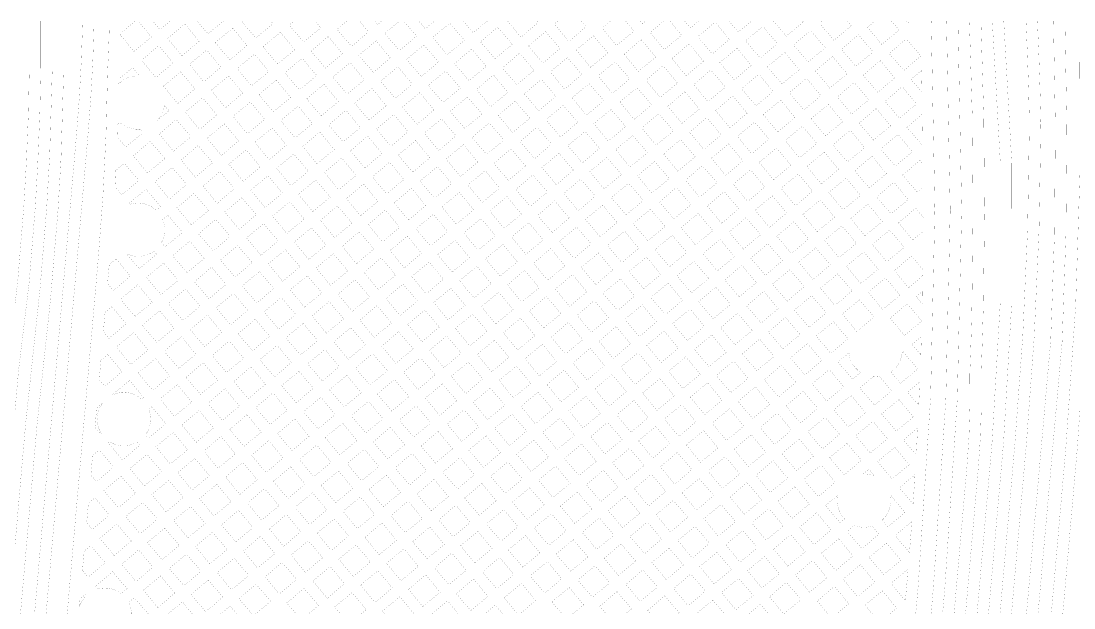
# Model space of a CAD drawing. Extents: x 592 to 965, y 89 to 353.
# Drawn here: x 727.79 to 748.82, y 279.32 to 291.05 of the extents above; entities that cross this region are included whole.
import ezdxf

# ---------------------------------------------------------------- set-up
doc = ezdxf.new("R2010")
doc.units = 0
doc.layers.add('b_area', color=2, linetype='Continuous')

# ---------------------------------------------------------------- blocks, each defined once
blk = doc.blocks.new('PAD_R2')
at = {"layer": 'b_area', "const_width": 0.5}
blk.add_lwpolyline([(0.25, 0, 1), (-0.25, 0, 1)], format="xyb", close=True, dxfattribs=at)

msp = doc.modelspace()

# ---------------------------------------------------------------- linework, layer by layer
at = {"layer": 'b_area', "const_width": 0.0015}
for points in [[(745.277, 266.116), (746.678, 282.123, 0.027772), (746.737, 283.99, -0.024759), (746.738, 284.002, 0.00304), (746.773, 285.078, -0.014903), (746.773, 285.085), (746.78, 285.419, 0.015869), (746.729, 291.046), (746.958, 291.046), (746.962, 290.952, -0.0156), (747.009, 285.405), (746.966, 283.991, -0.027763), (746.905, 282.099), (745.502, 266.07, -0.007112)], [(725.253, 254.565, 0.039004), (727.137, 263.294, -0.022857), (727.138, 263.304, 0.019097), (727.697, 267.645), (729.327, 286.283, 0.018459), (729.515, 290.011, -0.018545), (729.515, 290.02, 0.007218), (729.552, 291.046), (730.069, 291.046)], [(745.172, 291.046), (745.471, 291.046), (745.499, 291.013), (745.539, 291.046), (745.965, 291.046, -0.03213), (745.706, 279.761), (744.522, 266.256, -0.013307), (744.042, 262.133), (743.727, 260.147, -0.004068), (743.511, 258.951, -0.022182), (743.509, 258.942), (742.433, 254.565), (742.142, 254.565), (741.858, 254.903), (741.514, 254.614), (741.555, 254.565)], [(745.701, 265.708), (747.183, 282.648, 0.043155), (747.191, 290.96, -0.020236), (747.191, 290.969), (747.187, 291.046), (747.416, 291.046), (747.419, 290.975, -0.043132), (747.411, 282.628), (745.849, 264.846, -0.005281)], [(730.157, 289.95), (730.016, 290.117), (729.741, 289.886, -0.00049), (729.74, 289.795)], [(745.784, 289.618, 0.001262), (745.772, 290.057)], [(729.74, 289.795, -0.198958), (730.117, 289.951, -0.018673), (730.157, 289.95)], [(730.648, 289.365, -0.158376), (730.515, 289.063)], [(745.479, 288.927), (745.768, 288.582), (745.803, 288.612, 0.001657), (745.793, 289.191)], [(745.788, 285.393, 0.000746), (745.793, 285.649)], [(745.758, 284.373, 0.00107), (745.77, 284.744)], [(745.717, 283.366, 0.001338), (745.738, 283.832)], [(729.264, 282.929), (729.376, 282.796), (729.39, 282.807, -0.141763), (729.307, 283.092, -0.165502), (729.418, 283.417)], [(745.666, 282.373, 0.001544), (745.695, 282.911)], [(744.604, 281.996, -0.009233), (744.624, 281.996, -0.10241), (744.835, 281.952)], [(745.604, 281.392, 0.001688), (745.642, 281.981)], [(743.855, 281.367), (744.144, 281.022), (744.234, 281.098, -0.19041), (744.09, 281.463, -0.052754), (744.102, 281.574)], [(745.532, 280.423, 0.00178), (745.579, 281.043)], [(745.45, 279.465), (745.477, 279.777, -0.009566), (745.478, 279.781, 0.000911), (745.505, 280.095)]]:
    msp.add_lwpolyline(points, format="xyb", dxfattribs=at)
for points in [[(709.841, 254.565), (709.841, 291.046), (765.966, 291.046), (765.966, 254.565)], [(730.711, 290.7), (731, 290.355), (731.345, 290.644), (731.056, 290.989)], [(731.667, 290.616), (731.956, 290.272), (732.3, 290.561), (732.011, 290.905)], [(736.008, 290.718), (736.297, 290.374), (736.641, 290.662), (736.352, 291.007)], [(736.963, 290.634), (737.252, 290.289), (737.597, 290.579), (737.308, 290.923)], [(741.305, 290.736), (741.593, 290.391), (741.938, 290.68), (741.649, 291.025)], [(742.26, 290.652), (742.549, 290.308), (742.894, 290.597), (742.605, 290.941)], [(743.216, 290.569), (743.505, 290.224), (743.849, 290.513), (743.56, 290.857)], [(732.622, 290.533), (732.911, 290.188), (733.255, 290.477), (732.967, 290.822)], [(733.578, 290.449), (733.867, 290.105), (734.211, 290.393), (733.922, 290.738)], [(734.533, 290.365), (734.822, 290.021), (735.166, 290.31), (734.877, 290.654)], [(737.919, 290.551), (738.208, 290.206), (738.552, 290.495), (738.263, 290.839)], [(738.874, 290.467), (739.163, 290.122), (739.507, 290.411), (739.218, 290.756)], [(739.83, 290.383), (740.119, 290.039), (740.463, 290.328), (740.174, 290.672)], [(744.171, 290.485), (744.46, 290.141), (744.804, 290.43), (744.516, 290.774)], [(745.126, 290.402), (745.415, 290.057), (745.76, 290.346), (745.471, 290.691)], [(730.192, 290.264), (730.481, 289.919), (730.825, 290.209), (730.536, 290.553)], [(731.147, 290.18), (731.436, 289.836), (731.781, 290.125), (731.492, 290.469)], [(735.488, 290.282), (735.777, 289.937), (736.122, 290.227), (735.833, 290.571)], [(736.444, 290.198), (736.733, 289.854), (737.077, 290.143), (736.788, 290.487)], [(740.785, 290.3), (741.074, 289.955), (741.418, 290.244), (741.13, 290.589)], [(741.74, 290.216), (742.03, 289.872), (742.374, 290.161), (742.085, 290.505)], [(732.103, 290.097), (732.392, 289.752), (732.736, 290.041), (732.447, 290.386)], [(733.058, 290.013), (733.347, 289.669), (733.692, 289.958), (733.402, 290.302)], [(734.014, 289.929), (734.302, 289.585), (734.646, 289.874), (734.358, 290.218)], [(737.399, 290.114), (737.688, 289.77), (738.033, 290.06), (737.744, 290.404)], [(738.355, 290.031), (738.644, 289.687), (738.988, 289.976), (738.699, 290.32)], [(739.31, 289.947), (739.599, 289.603), (739.943, 289.892), (739.654, 290.236)], [(742.696, 290.133), (742.985, 289.788), (743.33, 290.077), (743.041, 290.422)], [(743.652, 290.049), (743.941, 289.705), (744.285, 289.994), (743.996, 290.338)], [(744.607, 289.966), (744.896, 289.621), (745.24, 289.91), (744.951, 290.255)], [(730.628, 289.744), (730.917, 289.4), (731.261, 289.689), (730.972, 290.033)], [(734.969, 289.846), (735.258, 289.501), (735.602, 289.79), (735.313, 290.135)], [(735.924, 289.762), (736.213, 289.418), (736.558, 289.707), (736.269, 290.052)], [(740.266, 289.864), (740.554, 289.519), (740.899, 289.809), (740.61, 290.153)], [(741.221, 289.78), (741.51, 289.436), (741.854, 289.725), (741.565, 290.069)], [(731.583, 289.661), (731.872, 289.317), (732.216, 289.605), (731.928, 289.95)], [(732.539, 289.577), (732.828, 289.233), (733.172, 289.522), (732.883, 289.866)], [(736.88, 289.679), (737.169, 289.335), (737.513, 289.623), (737.224, 289.967)], [(737.835, 289.595), (738.124, 289.251), (738.469, 289.54), (738.18, 289.884)], [(738.791, 289.512), (739.08, 289.167), (739.424, 289.456), (739.135, 289.8)], [(742.176, 289.697), (742.466, 289.352), (742.81, 289.641), (742.521, 289.986)], [(743.132, 289.613), (743.421, 289.269), (743.765, 289.558), (743.477, 289.902)], [(744.088, 289.53), (744.377, 289.185), (744.721, 289.474), (744.432, 289.819)], [(733.494, 289.494), (733.783, 289.149), (734.127, 289.438), (733.838, 289.783)], [(734.449, 289.41), (734.738, 289.066), (735.083, 289.354), (734.793, 289.699)], [(735.405, 289.326), (735.694, 288.982), (736.038, 289.271), (735.749, 289.615)], [(739.746, 289.428), (740.035, 289.084), (740.379, 289.373), (740.09, 289.717)], [(740.701, 289.344), (740.99, 289), (741.335, 289.289), (741.046, 289.633)], [(745.043, 289.446), (745.332, 289.102), (745.676, 289.391), (745.387, 289.735)], [(731.064, 289.225), (731.352, 288.88), (731.697, 289.17), (731.408, 289.514)], [(732.019, 289.141), (732.308, 288.797), (732.653, 289.086), (732.363, 289.43)], [(736.36, 289.243), (736.649, 288.898), (736.994, 289.188), (736.705, 289.532)], [(737.316, 289.16), (737.605, 288.815), (737.949, 289.104), (737.66, 289.448)], [(741.657, 289.261), (741.946, 288.916), (742.29, 289.205), (742.001, 289.55)], [(742.613, 289.177), (742.901, 288.833), (743.246, 289.122), (742.957, 289.466)], [(743.568, 289.094), (743.857, 288.749), (744.202, 289.038), (743.912, 289.383)], [(732.975, 289.058), (733.263, 288.713), (733.608, 289.003), (733.319, 289.347)], [(733.93, 288.974), (734.219, 288.63), (734.563, 288.919), (734.274, 289.263)], [(734.885, 288.891), (735.174, 288.546), (735.519, 288.835), (735.229, 289.179)], [(738.271, 289.075), (738.56, 288.731), (738.905, 289.02), (738.616, 289.365)], [(739.227, 288.992), (739.516, 288.648), (739.86, 288.937), (739.571, 289.281)], [(740.182, 288.908), (740.471, 288.564), (740.815, 288.853), (740.526, 289.197)], [(744.524, 289.01), (744.812, 288.666), (745.156, 288.955), (744.868, 289.299)], [(730.544, 288.789), (730.833, 288.445), (731.177, 288.734), (730.888, 289.078)], [(731.499, 288.705), (731.788, 288.361), (732.133, 288.65), (731.844, 288.994)], [(735.841, 288.807), (736.129, 288.462), (736.474, 288.752), (736.185, 289.096)], [(736.796, 288.723), (737.085, 288.379), (737.43, 288.668), (737.141, 289.013)], [(741.137, 288.825), (741.426, 288.48), (741.771, 288.769), (741.482, 289.114)], [(742.093, 288.741), (742.382, 288.397), (742.726, 288.686), (742.437, 289.03)], [(732.455, 288.622), (732.744, 288.278), (733.088, 288.567), (732.799, 288.911)], [(733.41, 288.538), (733.699, 288.194), (734.044, 288.483), (733.755, 288.827)], [(737.752, 288.64), (738.041, 288.295), (738.385, 288.584), (738.096, 288.929)], [(738.707, 288.556), (738.996, 288.212), (739.341, 288.501), (739.052, 288.845)], [(739.663, 288.473), (739.952, 288.128), (740.296, 288.417), (740.007, 288.761)], [(743.048, 288.658), (743.337, 288.313), (743.682, 288.602), (743.393, 288.947)], [(744.004, 288.574), (744.293, 288.23), (744.637, 288.519), (744.348, 288.863)], [(744.959, 288.491), (745.248, 288.146), (745.592, 288.435), (745.303, 288.78)], [(730.025, 288.353), (730.314, 288.009), (730.658, 288.298), (730.369, 288.642)], [(730.98, 288.27), (731.269, 287.925), (731.613, 288.214), (731.324, 288.558)], [(734.366, 288.455), (734.655, 288.11), (734.999, 288.399), (734.71, 288.744)], [(735.321, 288.371), (735.61, 288.027), (735.954, 288.316), (735.666, 288.66)], [(736.276, 288.287), (736.565, 287.943), (736.91, 288.232), (736.621, 288.576)], [(740.618, 288.389), (740.907, 288.044), (741.251, 288.333), (740.962, 288.678)], [(741.573, 288.305), (741.862, 287.961), (742.207, 288.25), (741.918, 288.594)], [(731.935, 288.186), (732.224, 287.842), (732.569, 288.131), (732.28, 288.475)], [(732.891, 288.103), (733.18, 287.758), (733.524, 288.047), (733.235, 288.391)], [(737.232, 288.204), (737.521, 287.859), (737.866, 288.148), (737.577, 288.493)], [(738.188, 288.12), (738.477, 287.776), (738.821, 288.065), (738.532, 288.409)], [(739.143, 288.037), (739.432, 287.692), (739.777, 287.981), (739.487, 288.326)], [(742.529, 288.222), (742.818, 287.877), (743.162, 288.166), (742.873, 288.511)], [(743.484, 288.138), (743.773, 287.794), (744.117, 288.083), (743.829, 288.427)], [(744.44, 288.055), (744.729, 287.71), (745.073, 287.999), (744.784, 288.344)], [(730.46, 287.834), (730.75, 287.489), (731.094, 287.778), (730.805, 288.123)], [(733.846, 288.019), (734.135, 287.674), (734.48, 287.963), (734.191, 288.308)], [(734.802, 287.935), (735.091, 287.591), (735.435, 287.88), (735.146, 288.224)], [(735.757, 287.852), (736.046, 287.507), (736.39, 287.796), (736.101, 288.14)], [(740.099, 287.953), (740.388, 287.609), (740.732, 287.897), (740.443, 288.242)], [(741.054, 287.869), (741.343, 287.525), (741.687, 287.814), (741.398, 288.158)], [(731.416, 287.75), (731.705, 287.406), (732.049, 287.695), (731.76, 288.039)], [(732.371, 287.666), (732.66, 287.322), (733.005, 287.611), (732.716, 287.956)], [(736.712, 287.768), (737.001, 287.423), (737.346, 287.712), (737.057, 288.057)], [(737.668, 287.684), (737.957, 287.34), (738.302, 287.629), (738.013, 287.973)], [(742.009, 287.786), (742.298, 287.441), (742.643, 287.73), (742.354, 288.075)], [(742.965, 287.702), (743.254, 287.358), (743.598, 287.647), (743.309, 287.991)], [(743.92, 287.619), (744.209, 287.274), (744.553, 287.563), (744.264, 287.908)], [(733.327, 287.583), (733.616, 287.238), (733.96, 287.527), (733.671, 287.872)], [(734.282, 287.499), (734.571, 287.155), (734.916, 287.444), (734.627, 287.788)], [(735.238, 287.416), (735.527, 287.071), (735.871, 287.36), (735.582, 287.705)], [(738.624, 287.601), (738.913, 287.256), (739.257, 287.545), (738.968, 287.89)], [(739.579, 287.517), (739.868, 287.172), (740.213, 287.462), (739.924, 287.806)], [(740.535, 287.433), (740.823, 287.089), (741.167, 287.378), (740.879, 287.722)], [(744.876, 287.535), (745.165, 287.191), (745.509, 287.48), (745.22, 287.824)], [(730.897, 287.314), (731.185, 286.97), (731.53, 287.259), (731.241, 287.603)], [(731.852, 287.231), (732.141, 286.886), (732.485, 287.175), (732.196, 287.519)], [(736.193, 287.332), (736.482, 286.987), (736.826, 287.276), (736.537, 287.621)], [(737.148, 287.248), (737.437, 286.904), (737.782, 287.193), (737.493, 287.537)], [(741.49, 287.35), (741.779, 287.005), (742.123, 287.294), (741.834, 287.639)], [(742.445, 287.266), (742.734, 286.922), (743.078, 287.211), (742.79, 287.555)], [(732.807, 287.147), (733.096, 286.802), (733.441, 287.091), (733.152, 287.436)], [(733.763, 287.063), (734.052, 286.719), (734.396, 287.008), (734.107, 287.352)], [(738.104, 287.165), (738.393, 286.82), (738.738, 287.109), (738.448, 287.454)], [(739.06, 287.081), (739.349, 286.737), (739.693, 287.025), (739.404, 287.37)], [(740.015, 286.997), (740.304, 286.653), (740.648, 286.942), (740.36, 287.287)], [(743.4, 287.183), (743.69, 286.838), (744.034, 287.127), (743.745, 287.472)], [(744.356, 287.099), (744.645, 286.755), (744.99, 287.044), (744.7, 287.388)], [(731.332, 286.795), (731.621, 286.45), (731.966, 286.739), (731.677, 287.084)], [(734.718, 286.98), (735.007, 286.635), (735.352, 286.924), (735.063, 287.269)], [(735.674, 286.896), (735.963, 286.552), (736.307, 286.84), (736.018, 287.185)], [(736.629, 286.812), (736.918, 286.468), (737.262, 286.757), (736.973, 287.101)], [(740.97, 286.914), (741.259, 286.57), (741.604, 286.858), (741.314, 287.203)], [(741.926, 286.83), (742.214, 286.486), (742.559, 286.775), (742.27, 287.119)], [(732.288, 286.711), (732.577, 286.366), (732.921, 286.655), (732.632, 287)], [(733.243, 286.627), (733.532, 286.283), (733.877, 286.572), (733.588, 286.916)], [(737.584, 286.729), (737.873, 286.384), (738.218, 286.673), (737.929, 287.018)], [(738.54, 286.645), (738.829, 286.301), (739.174, 286.59), (738.885, 286.934)], [(742.881, 286.747), (743.17, 286.402), (743.514, 286.691), (743.225, 287.036)], [(743.836, 286.663), (744.126, 286.319), (744.47, 286.608), (744.181, 286.952)], [(744.792, 286.58), (745.081, 286.235), (745.425, 286.524), (745.136, 286.869)], [(730.813, 286.359), (731.102, 286.014), (731.446, 286.303), (731.157, 286.648)], [(734.199, 286.544), (734.488, 286.199), (734.832, 286.488), (734.543, 286.833)], [(735.154, 286.46), (735.443, 286.116), (735.788, 286.405), (735.499, 286.749)], [(736.11, 286.376), (736.399, 286.032), (736.743, 286.321), (736.454, 286.665)], [(739.496, 286.562), (739.784, 286.218), (740.128, 286.506), (739.84, 286.85)], [(740.45, 286.478), (740.74, 286.133), (741.084, 286.423), (740.795, 286.767)], [(741.406, 286.395), (741.695, 286.05), (742.039, 286.339), (741.75, 286.683)], [(731.768, 286.275), (732.057, 285.93), (732.402, 286.219), (732.113, 286.564)], [(732.724, 286.191), (733.013, 285.847), (733.357, 286.136), (733.068, 286.48)], [(737.065, 286.293), (737.354, 285.949), (737.698, 286.237), (737.409, 286.582)], [(738.02, 286.209), (738.309, 285.865), (738.654, 286.154), (738.365, 286.498)], [(742.361, 286.311), (742.65, 285.966), (742.995, 286.255), (742.706, 286.6)], [(743.317, 286.227), (743.606, 285.883), (743.95, 286.172), (743.661, 286.516)], [(744.273, 286.144), (744.561, 285.799), (744.906, 286.088), (744.617, 286.433)], [(729.514, 285.797), (729.627, 285.662), (729.971, 285.951), (729.682, 286.295), (729.548, 286.182)], [(733.679, 286.108), (733.968, 285.763), (734.313, 286.052), (734.024, 286.397)], [(734.635, 286.024), (734.924, 285.68), (735.268, 285.969), (734.979, 286.313)], [(735.59, 285.94), (735.879, 285.596), (736.223, 285.885), (735.935, 286.23)], [(738.976, 286.125), (739.265, 285.781), (739.609, 286.071), (739.321, 286.415)], [(739.931, 286.042), (740.221, 285.698), (740.564, 285.986), (740.275, 286.331)], [(740.887, 285.958), (741.175, 285.614), (741.52, 285.903), (741.231, 286.248)], [(730.293, 285.923), (730.582, 285.578), (730.927, 285.867), (730.638, 286.212)], [(731.249, 285.839), (731.538, 285.494), (731.882, 285.784), (731.593, 286.128)], [(732.204, 285.755), (732.493, 285.411), (732.837, 285.7), (732.549, 286.044)], [(736.545, 285.857), (736.835, 285.513), (737.179, 285.802), (736.89, 286.146)], [(737.501, 285.773), (737.79, 285.429), (738.134, 285.718), (737.845, 286.062)], [(741.842, 285.875), (742.131, 285.531), (742.475, 285.819), (742.186, 286.164)], [(742.797, 285.791), (743.086, 285.447), (743.431, 285.736), (743.142, 286.08)], [(733.16, 285.672), (733.449, 285.327), (733.793, 285.616), (733.504, 285.961)], [(734.115, 285.588), (734.404, 285.244), (734.749, 285.533), (734.46, 285.877)], [(738.456, 285.689), (738.745, 285.345), (739.089, 285.634), (738.801, 285.979)], [(739.412, 285.606), (739.701, 285.262), (740.045, 285.551), (739.756, 285.895)], [(740.367, 285.523), (740.656, 285.179), (741, 285.467), (740.711, 285.811)], [(743.753, 285.708), (744.042, 285.363), (744.386, 285.653), (744.097, 285.997)], [(744.708, 285.624), (744.997, 285.28), (745.342, 285.569), (745.053, 285.913)], [(729.774, 285.487), (730.063, 285.142), (730.407, 285.431), (730.118, 285.776)], [(730.729, 285.403), (731.018, 285.059), (731.363, 285.348), (731.074, 285.692)], [(731.685, 285.319), (731.973, 284.975), (732.318, 285.264), (732.029, 285.608)], [(735.071, 285.505), (735.36, 285.161), (735.704, 285.449), (735.415, 285.793)], [(736.026, 285.421), (736.315, 285.077), (736.659, 285.366), (736.37, 285.71)], [(736.981, 285.338), (737.271, 284.993), (737.615, 285.282), (737.326, 285.626)], [(741.322, 285.439), (741.611, 285.095), (741.956, 285.384), (741.667, 285.728)], [(742.278, 285.356), (742.567, 285.011), (742.911, 285.3), (742.622, 285.644)], [(732.64, 285.236), (732.929, 284.892), (733.273, 285.181), (732.984, 285.525)], [(733.596, 285.152), (733.885, 284.808), (734.229, 285.097), (733.94, 285.441)], [(737.937, 285.254), (738.226, 284.91), (738.57, 285.198), (738.281, 285.542)], [(738.892, 285.17), (739.181, 284.826), (739.526, 285.115), (739.236, 285.459)], [(743.233, 285.272), (743.522, 284.927), (743.867, 285.216), (743.578, 285.561)], [(745.144, 285.105), (745.433, 284.76), (745.778, 285.049), (745.489, 285.394)], [(729.431, 284.841), (729.543, 284.706), (729.888, 284.996), (729.599, 285.34), (729.464, 285.227)], [(730.21, 284.967), (730.499, 284.623), (730.843, 284.912), (730.554, 285.256)], [(731.165, 284.883), (731.454, 284.539), (731.798, 284.828), (731.51, 285.172)], [(734.551, 285.069), (734.84, 284.724), (735.184, 285.014), (734.896, 285.358)], [(735.506, 284.985), (735.796, 284.641), (736.14, 284.93), (735.851, 285.274)], [(736.462, 284.901), (736.751, 284.557), (737.095, 284.846), (736.806, 285.191)], [(739.848, 285.087), (740.136, 284.742), (740.481, 285.032), (740.192, 285.376)], [(740.803, 285.004), (741.092, 284.659), (741.436, 284.948), (741.147, 285.292)], [(741.758, 284.919), (742.047, 284.575), (742.392, 284.864), (742.103, 285.209)], [(732.12, 284.8), (732.41, 284.456), (732.754, 284.745), (732.465, 285.089)], [(733.076, 284.716), (733.365, 284.372), (733.71, 284.661), (733.42, 285.005)], [(737.418, 284.818), (737.706, 284.474), (738.051, 284.763), (737.762, 285.107)], [(738.373, 284.734), (738.662, 284.39), (739.006, 284.679), (738.717, 285.023)], [(742.714, 284.836), (743.003, 284.492), (743.347, 284.781), (743.058, 285.125)], [(743.669, 284.752), (743.958, 284.408), (744.303, 284.697), (744.013, 285.041)], [(729.69, 284.531), (729.979, 284.187), (730.324, 284.476), (730.035, 284.82)], [(734.032, 284.633), (734.32, 284.289), (734.665, 284.577), (734.376, 284.922)], [(734.987, 284.549), (735.276, 284.205), (735.62, 284.494), (735.331, 284.838)], [(735.943, 284.466), (736.232, 284.121), (736.576, 284.41), (736.287, 284.755)], [(739.328, 284.651), (739.617, 284.306), (739.961, 284.595), (739.672, 284.94)], [(740.283, 284.567), (740.572, 284.223), (740.917, 284.512), (740.628, 284.857)], [(741.239, 284.484), (741.528, 284.139), (741.872, 284.428), (741.583, 284.772)], [(730.646, 284.448), (730.935, 284.104), (731.279, 284.392), (730.99, 284.737)], [(731.601, 284.364), (731.89, 284.02), (732.234, 284.309), (731.945, 284.653)], [(732.556, 284.28), (732.846, 283.936), (733.19, 284.225), (732.901, 284.569)], [(736.898, 284.382), (737.187, 284.038), (737.531, 284.327), (737.242, 284.671)], [(737.853, 284.299), (738.142, 283.954), (738.487, 284.243), (738.198, 284.588)], [(742.194, 284.4), (742.483, 284.056), (742.828, 284.345), (742.539, 284.689)], [(743.15, 284.317), (743.439, 283.972), (743.783, 284.261), (743.494, 284.605)], [(733.512, 284.197), (733.801, 283.853), (734.145, 284.142), (733.856, 284.486)], [(734.467, 284.113), (734.756, 283.769), (735.101, 284.058), (734.812, 284.402)], [(738.809, 284.215), (739.097, 283.871), (739.442, 284.159), (739.153, 284.504)], [(739.764, 284.131), (740.053, 283.787), (740.397, 284.076), (740.108, 284.42)], [(740.719, 284.048), (741.008, 283.703), (741.353, 283.992), (741.064, 284.337)], [(730.126, 284.012), (730.415, 283.668), (730.76, 283.957), (730.471, 284.301)], [(731.082, 283.928), (731.371, 283.584), (731.715, 283.873), (731.426, 284.217)], [(732.037, 283.845), (732.326, 283.5), (732.67, 283.789), (732.381, 284.134)], [(735.423, 284.03), (735.712, 283.685), (736.057, 283.974), (735.767, 284.319)], [(736.379, 283.946), (736.667, 283.602), (737.011, 283.891), (736.723, 284.235)], [(737.334, 283.863), (737.623, 283.518), (737.967, 283.807), (737.678, 284.152)], [(741.675, 283.964), (741.964, 283.62), (742.308, 283.909), (742.019, 284.253)], [(742.63, 283.88), (742.919, 283.536), (743.264, 283.825), (742.975, 284.17)], [(732.993, 283.761), (733.281, 283.417), (733.626, 283.706), (733.337, 284.05)], [(733.948, 283.678), (734.237, 283.333), (734.581, 283.622), (734.292, 283.966)], [(738.289, 283.779), (738.578, 283.435), (738.922, 283.724), (738.634, 284.068)], [(739.244, 283.696), (739.534, 283.351), (739.878, 283.64), (739.589, 283.984)], [(743.586, 283.797), (743.875, 283.453), (744.219, 283.741), (743.93, 284.086)], [(730.562, 283.492), (730.851, 283.148), (731.196, 283.437), (730.906, 283.782)], [(734.903, 283.594), (735.192, 283.249), (735.537, 283.538), (735.248, 283.883)], [(735.859, 283.51), (736.148, 283.166), (736.492, 283.455), (736.203, 283.799)], [(736.814, 283.427), (737.103, 283.082), (737.448, 283.371), (737.158, 283.716)], [(740.2, 283.612), (740.489, 283.267), (740.833, 283.556), (740.544, 283.901)], [(741.155, 283.528), (741.444, 283.184), (741.789, 283.473), (741.5, 283.817)], [(742.111, 283.445), (742.4, 283.1), (742.744, 283.389), (742.455, 283.734)], [(731.518, 283.409), (731.807, 283.064), (732.151, 283.353), (731.862, 283.698)], [(732.473, 283.325), (732.762, 282.981), (733.106, 283.27), (732.817, 283.614)], [(733.428, 283.242), (733.717, 282.897), (734.062, 283.186), (733.773, 283.531)], [(737.77, 283.343), (738.058, 282.999), (738.403, 283.288), (738.114, 283.632)], [(738.725, 283.26), (739.014, 282.915), (739.358, 283.204), (739.069, 283.549)], [(743.066, 283.361), (743.355, 283.016), (743.7, 283.306), (743.411, 283.65)], [(744.022, 283.277), (744.311, 282.933), (744.655, 283.222), (744.366, 283.566)], [(734.384, 283.158), (734.673, 282.813), (735.017, 283.102), (734.728, 283.447)], [(735.339, 283.074), (735.628, 282.73), (735.972, 283.019), (735.684, 283.363)], [(736.295, 282.991), (736.584, 282.646), (736.928, 282.935), (736.639, 283.28)], [(739.68, 283.176), (739.97, 282.831), (740.314, 283.12), (740.025, 283.465)], [(740.636, 283.092), (740.925, 282.748), (741.269, 283.037), (740.98, 283.381)], [(741.591, 283.009), (741.88, 282.664), (742.225, 282.953), (741.936, 283.298)], [(744.977, 283.194), (745.266, 282.849), (745.61, 283.138), (745.321, 283.483)], [(730.998, 282.973), (731.287, 282.628), (731.632, 282.917), (731.343, 283.262)], [(731.954, 282.889), (732.242, 282.545), (732.587, 282.834), (732.298, 283.178)], [(732.909, 282.806), (733.198, 282.461), (733.542, 282.75), (733.253, 283.095)], [(737.25, 282.907), (737.539, 282.563), (737.883, 282.852), (737.594, 283.196)], [(738.205, 282.824), (738.494, 282.479), (738.839, 282.768), (738.55, 283.113)], [(742.547, 282.925), (742.836, 282.581), (743.18, 282.869), (742.891, 283.214)], [(743.502, 282.841), (743.791, 282.497), (744.136, 282.786), (743.847, 283.13)], [(733.864, 282.722), (734.153, 282.377), (734.498, 282.666), (734.209, 283.011)], [(734.82, 282.638), (735.109, 282.294), (735.453, 282.583), (735.164, 282.927)], [(739.161, 282.74), (739.45, 282.396), (739.794, 282.684), (739.505, 283.029)], [(740.116, 282.656), (740.405, 282.312), (740.749, 282.601), (740.461, 282.945)], [(741.071, 282.573), (741.361, 282.228), (741.705, 282.517), (741.416, 282.862)], [(744.458, 282.758), (744.747, 282.414), (745.091, 282.702), (744.802, 283.047)], [(730.478, 282.537), (730.767, 282.192), (731.112, 282.481), (730.823, 282.826)], [(731.434, 282.453), (731.723, 282.109), (732.067, 282.398), (731.779, 282.742)], [(732.389, 282.37), (732.679, 282.025), (733.023, 282.314), (732.734, 282.659)], [(735.775, 282.555), (736.064, 282.21), (736.408, 282.499), (736.119, 282.844)], [(736.731, 282.471), (737.019, 282.127), (737.364, 282.416), (737.075, 282.76)], [(737.686, 282.388), (737.975, 282.043), (738.319, 282.332), (738.03, 282.677)], [(742.027, 282.489), (742.316, 282.145), (742.661, 282.434), (742.372, 282.778)], [(742.983, 282.406), (743.272, 282.061), (743.616, 282.35), (743.327, 282.694)], [(729.181, 281.973), (729.292, 281.84), (729.637, 282.129), (729.348, 282.474), (729.215, 282.362)], [(733.345, 282.286), (733.634, 281.941), (733.978, 282.23), (733.689, 282.575)], [(734.3, 282.202), (734.589, 281.858), (734.934, 282.147), (734.645, 282.491)], [(738.641, 282.304), (738.93, 281.959), (739.275, 282.249), (738.986, 282.593)], [(739.597, 282.22), (739.886, 281.876), (740.23, 282.165), (739.941, 282.509)], [(743.938, 282.322), (744.227, 281.977), (744.572, 282.267), (744.283, 282.611)], [(744.894, 282.239), (745.183, 281.894), (745.527, 282.183), (745.238, 282.527)], [(729.959, 282.101), (730.248, 281.756), (730.592, 282.045), (730.303, 282.39)], [(730.914, 282.017), (731.203, 281.673), (731.548, 281.962), (731.259, 282.306)], [(735.256, 282.119), (735.545, 281.774), (735.889, 282.063), (735.6, 282.408)], [(736.211, 282.035), (736.5, 281.691), (736.844, 281.98), (736.555, 282.324)], [(737.166, 281.952), (737.455, 281.607), (737.8, 281.896), (737.511, 282.241)], [(740.552, 282.137), (740.841, 281.792), (741.185, 282.081), (740.896, 282.426)], [(741.508, 282.053), (741.797, 281.709), (742.141, 281.998), (741.852, 282.342)], [(742.463, 281.969), (742.752, 281.625), (743.097, 281.915), (742.808, 282.259)], [(731.87, 281.934), (732.159, 281.589), (732.503, 281.878), (732.214, 282.223)], [(732.825, 281.85), (733.115, 281.506), (733.459, 281.794), (733.17, 282.139)], [(733.781, 281.766), (734.07, 281.422), (734.414, 281.711), (734.125, 282.055)], [(738.122, 281.868), (738.411, 281.524), (738.755, 281.812), (738.466, 282.157)], [(739.077, 281.784), (739.366, 281.44), (739.711, 281.729), (739.422, 282.073)], [(743.419, 281.886), (743.708, 281.542), (744.052, 281.83), (743.763, 282.175)], [(729.439, 281.665), (729.728, 281.32), (730.073, 281.609), (729.784, 281.954)], [(730.395, 281.581), (730.684, 281.237), (731.028, 281.526), (730.739, 281.87)], [(734.736, 281.683), (735.025, 281.338), (735.37, 281.627), (735.08, 281.972)], [(735.692, 281.599), (735.98, 281.255), (736.325, 281.544), (736.036, 281.888)], [(740.033, 281.701), (740.322, 281.357), (740.666, 281.646), (740.377, 281.99)], [(740.988, 281.617), (741.277, 281.273), (741.621, 281.562), (741.332, 281.906)], [(741.944, 281.533), (742.232, 281.189), (742.577, 281.478), (742.288, 281.822)], [(731.35, 281.498), (731.639, 281.153), (731.984, 281.442), (731.695, 281.787)], [(732.306, 281.414), (732.595, 281.07), (732.939, 281.359), (732.65, 281.703)], [(733.262, 281.331), (733.55, 280.986), (733.894, 281.275), (733.606, 281.619)], [(736.647, 281.516), (736.936, 281.171), (737.28, 281.46), (736.991, 281.805)], [(737.602, 281.432), (737.891, 281.088), (738.236, 281.377), (737.947, 281.721)], [(738.558, 281.349), (738.847, 281.004), (739.191, 281.293), (738.902, 281.637)], [(742.899, 281.45), (743.188, 281.106), (743.533, 281.395), (743.244, 281.739)], [(729.097, 281.018), (729.209, 280.885), (729.553, 281.173), (729.264, 281.518), (729.131, 281.406)], [(729.875, 281.145), (730.164, 280.801), (730.509, 281.09), (730.22, 281.434)], [(734.216, 281.247), (734.506, 280.902), (734.85, 281.191), (734.561, 281.536)], [(735.172, 281.163), (735.461, 280.819), (735.805, 281.108), (735.517, 281.452)], [(739.513, 281.265), (739.802, 280.921), (740.147, 281.21), (739.858, 281.554)], [(740.469, 281.182), (740.758, 280.837), (741.102, 281.126), (740.813, 281.47)], [(741.424, 281.098), (741.713, 280.754), (742.057, 281.042), (741.768, 281.386)], [(730.831, 281.062), (731.12, 280.717), (731.464, 281.006), (731.175, 281.351)], [(731.786, 280.978), (732.075, 280.633), (732.42, 280.923), (732.131, 281.267)], [(732.742, 280.894), (733.031, 280.55), (733.375, 280.839), (733.086, 281.184)], [(736.127, 281.08), (736.416, 280.736), (736.761, 281.024), (736.472, 281.369)], [(737.083, 280.996), (737.372, 280.652), (737.716, 280.941), (737.427, 281.285)], [(738.038, 280.912), (738.327, 280.568), (738.672, 280.858), (738.383, 281.202)], [(742.379, 281.014), (742.668, 280.67), (743.013, 280.959), (742.724, 281.303)], [(743.335, 280.931), (743.624, 280.586), (743.969, 280.875), (743.68, 281.22)], [(729.356, 280.71), (729.645, 280.365), (729.989, 280.654), (729.7, 280.998)], [(733.697, 280.811), (733.986, 280.467), (734.33, 280.756), (734.041, 281.1)], [(734.653, 280.727), (734.941, 280.383), (735.286, 280.672), (734.997, 281.016)], [(738.994, 280.829), (739.283, 280.485), (739.627, 280.774), (739.338, 281.118)], [(739.949, 280.745), (740.238, 280.401), (740.583, 280.69), (740.294, 281.035)], [(730.311, 280.626), (730.6, 280.281), (730.945, 280.57), (730.656, 280.915)], [(731.267, 280.542), (731.556, 280.198), (731.9, 280.487), (731.611, 280.831)], [(735.608, 280.644), (735.897, 280.3), (736.241, 280.589), (735.952, 280.933)], [(736.563, 280.56), (736.852, 280.216), (737.197, 280.505), (736.908, 280.849)], [(737.519, 280.477), (737.808, 280.132), (738.152, 280.421), (737.863, 280.766)], [(740.905, 280.662), (741.194, 280.318), (741.538, 280.607), (741.249, 280.951)], [(741.86, 280.578), (742.149, 280.234), (742.493, 280.523), (742.204, 280.867)], [(742.815, 280.494), (743.104, 280.15), (743.449, 280.439), (743.16, 280.784)], [(729.013, 280.063), (729.125, 279.929), (729.47, 280.218), (729.181, 280.563), (729.047, 280.45)], [(732.222, 280.458), (732.511, 280.114), (732.855, 280.403), (732.567, 280.748)], [(733.178, 280.375), (733.467, 280.031), (733.811, 280.32), (733.522, 280.664)], [(734.133, 280.292), (734.422, 279.948), (734.766, 280.236), (734.477, 280.58)], [(738.474, 280.393), (738.763, 280.049), (739.108, 280.338), (738.819, 280.682)], [(739.43, 280.31), (739.719, 279.965), (740.063, 280.254), (739.774, 280.598)], [(743.771, 280.411), (744.06, 280.067), (744.404, 280.356), (744.116, 280.7)], [(744.727, 280.328), (745.016, 279.983), (745.36, 280.272), (745.07, 280.616)], [(729.792, 280.19), (730.081, 279.846), (730.425, 280.134), (730.136, 280.479)], [(730.747, 280.106), (731.036, 279.762), (731.381, 280.051), (731.092, 280.395)], [(735.088, 280.208), (735.377, 279.864), (735.722, 280.153), (735.433, 280.497)], [(736.044, 280.124), (736.333, 279.78), (736.677, 280.069), (736.388, 280.413)], [(740.385, 280.226), (740.674, 279.882), (741.019, 280.171), (740.73, 280.515)], [(741.341, 280.143), (741.63, 279.798), (741.974, 280.087), (741.685, 280.432)], [(742.296, 280.059), (742.585, 279.714), (742.929, 280.003), (742.64, 280.348)], [(731.703, 280.023), (731.992, 279.679), (732.336, 279.967), (732.047, 280.311)], [(732.658, 279.939), (732.947, 279.595), (733.292, 279.884), (733.002, 280.228)], [(733.614, 279.856), (733.902, 279.511), (734.247, 279.801), (733.958, 280.145)], [(736.999, 280.041), (737.288, 279.697), (737.632, 279.985), (737.344, 280.33)], [(737.955, 279.957), (738.244, 279.613), (738.588, 279.902), (738.299, 280.246)], [(738.91, 279.874), (739.199, 279.529), (739.544, 279.818), (739.255, 280.163)], [(743.251, 279.975), (743.54, 279.631), (743.885, 279.92), (743.596, 280.264)], [(744.207, 279.892), (744.496, 279.547), (744.841, 279.836), (744.551, 280.181)], [(730.228, 279.671), (730.517, 279.326), (730.861, 279.615), (730.572, 279.959)], [(734.569, 279.772), (734.858, 279.428), (735.202, 279.717), (734.913, 280.061)], [(735.524, 279.688), (735.813, 279.344), (736.158, 279.633), (735.869, 279.977)], [(739.866, 279.79), (740.155, 279.446), (740.499, 279.735), (740.21, 280.079)], [(740.821, 279.706), (741.11, 279.362), (741.455, 279.651), (741.165, 279.996)], [(731.183, 279.586), (731.472, 279.242), (731.816, 279.532), (731.528, 279.876)], [(732.138, 279.503), (732.428, 279.159), (732.772, 279.448), (732.483, 279.792)], [(733.094, 279.419), (733.383, 279.075), (733.727, 279.365), (733.438, 279.709)], [(736.48, 279.605), (736.769, 279.261), (737.113, 279.55), (736.824, 279.894)], [(737.435, 279.521), (737.724, 279.177), (738.068, 279.466), (737.779, 279.81)], [(738.391, 279.438), (738.68, 279.093), (739.024, 279.382), (738.735, 279.727)], [(741.777, 279.623), (742.066, 279.278), (742.41, 279.567), (742.121, 279.912)], [(742.732, 279.539), (743.021, 279.195), (743.365, 279.484), (743.076, 279.828)], [(743.687, 279.456), (743.976, 279.111), (744.321, 279.4), (744.032, 279.745)], [(734.049, 279.336), (734.338, 278.992), (734.683, 279.281), (734.394, 279.625)], [(735.005, 279.253), (735.294, 278.908), (735.638, 279.197), (735.349, 279.542)], [(739.346, 279.354), (739.635, 279.01), (739.98, 279.299), (739.691, 279.643)], [(740.302, 279.271), (740.591, 278.926), (740.935, 279.215), (740.646, 279.56)], [(744.643, 279.372), (744.932, 279.027), (745.277, 279.317), (744.987, 279.661)], [(730.664, 279.151), (730.953, 278.807), (731.297, 279.095), (731.008, 279.44)], [(731.619, 279.067), (731.908, 278.723), (732.252, 279.012), (731.963, 279.356)], [(735.96, 279.169), (736.249, 278.825), (736.594, 279.114), (736.305, 279.458)], [(736.916, 279.085), (737.205, 278.741), (737.549, 279.03), (737.26, 279.375)], [(741.257, 279.187), (741.546, 278.842), (741.891, 279.131), (741.602, 279.476)], [(742.213, 279.103), (742.501, 278.759), (742.846, 279.048), (742.557, 279.392)]]:
    msp.add_lwpolyline(points, close=True, dxfattribs=at)
for points in [[(723.701, 254.565, 0.052524), (725.926, 265.999), (727.51, 284.098), (727.719, 285.834), (727.842, 287.347), (727.893, 288.23), (727.934, 289.223), (727.953, 290.163), (727.952, 291.046), (728.181, 291.046), (728.182, 290.161), (728.162, 289.218), (728.12, 288.197), (728.071, 287.333), (727.947, 285.81), (727.736, 284.061), (726.154, 265.979, -0.052209), (723.94, 254.565)], [(724.189, 254.565, 0.051775), (726.387, 265.955), (727.879, 283.012), (728.168, 285.722), (728.299, 287.322), (728.359, 288.378), (728.409, 290.051, 0.00479), (728.412, 290.266, -0.015084), (728.411, 290.272), (728.411, 291.046), (728.64, 291.046, -0.001063), (728.64, 290.995, -0.010102), (728.64, 290.99), (728.637, 290.038), (728.587, 288.369, -0.004837), (728.576, 288.139, -0.009212), (728.575, 288.135), (728.527, 287.299), (728.373, 285.469), (728.106, 282.982), (726.614, 265.927, -0.051433), (724.427, 254.565)], [(724.695, 254.565, 0.051569), (726.905, 266.037), (728.892, 288.751, 0.016394), (729.017, 291.046), (729.246, 291.046, -0.016428), (729.12, 288.731), (727.133, 266.017, -0.051265), (724.934, 254.565)], [(742.748, 254.565), (743.809, 258.876, 0.004151), (744.029, 260.101, -0.00923), (744.03, 260.105, 0.004895), (744.265, 261.554, -0.009007), (744.266, 261.558), (744.345, 262.09, 0.013508), (744.832, 266.292, -0.013476), (744.833, 266.297, -0.009767), (744.838, 266.337), (746.01, 279.733, 0.032097), (746.271, 291.046), (746.5, 291.046, -0.032072), (746.238, 279.713), (745.055, 266.211, -0.013294), (744.572, 262.064, -0.014595), (744.571, 262.058), (744.254, 260.059, -0.004159), (744.032, 258.828), (742.983, 254.565)], [(744.321, 254.565, 0.038316), (746.157, 265.67), (747.638, 282.609, 0.021031), (747.928, 289.025, 0.005962), (747.86, 291.046), (748.088, 291.046, -0.005919), (748.156, 289.034, -0.016089), (748.157, 289.027, -0.02104), (747.866, 282.589), (746.383, 265.637, -0.038081), (744.557, 254.565)], [(744.82, 254.565, 0.028244), (746.46, 263.29), (748.353, 284.661, 0.019988), (748.408, 291.046), (748.637, 291.046, -0.019943), (748.582, 284.657, -0.020731), (748.582, 284.648), (746.686, 263.258, -0.028055), (745.055, 254.565)], [(745.326, 254.565, 0.037769), (747.218, 266.089), (748.655, 282.519, 0.027576), (748.93, 291.046), (749.158, 291.046, -0.027559), (748.883, 282.499), (747.444, 266.056, -0.037547), (745.562, 254.565)], [(729.71, 288.728), (729.878, 288.528), (730.222, 288.817), (730.164, 288.887, -0.022038), (730.117, 288.885, -0.183409), (729.763, 289.019), (729.719, 288.982, -0.001265)], [(729.662, 287.73), (729.794, 287.573), (730.138, 287.862), (729.85, 288.206), (729.68, 288.064, -0.001654)], [(745.395, 287.971), (745.684, 287.627), (745.811, 287.733, 0.001279), (745.808, 288.178), (745.739, 288.26)], [(729.941, 287.398), (729.953, 287.383, -0.081276), (730.123, 287.41, -0.189198), (730.486, 287.268), (730.574, 287.342), (730.285, 287.687)], [(745.312, 287.015), (745.6, 286.671), (745.809, 286.847, 0.000794), (745.811, 287.12), (745.656, 287.305)], [(730.592, 286.622), (730.666, 286.534), (731.01, 286.823), (730.721, 287.167), (730.617, 287.079, -0.097604), (730.657, 286.877, -0.12537)], [(729.898, 286.393), (730.146, 286.098), (730.491, 286.387), (730.44, 286.447, -0.160029), (730.123, 286.344, -0.109344)], [(745.228, 286.06), (745.517, 285.716), (745.799, 285.952, 0.000384), (745.801, 286.077), (745.572, 286.349)], [(744.189, 285.188), (744.477, 284.845, -0.051802), (744.562, 284.915), (744.822, 285.133), (744.533, 285.477)], [(729.348, 283.884), (729.46, 283.751), (729.804, 284.04), (729.515, 284.384), (729.382, 284.272), (729.376, 284.208, -0.010009), (729.376, 284.204)], [(744.105, 284.233), (744.394, 283.888), (744.558, 284.025, -0.224236), (744.324, 284.416)], [(745.16, 284.031), (745.349, 283.805), (745.694, 284.094), (745.405, 284.438), (745.386, 284.422, -0.22222)], [(744.541, 283.713), (744.83, 283.369), (745.174, 283.658), (744.936, 283.941, -0.038486), (744.855, 283.935, -0.021833), (744.808, 283.937)], [(729.607, 283.576), (729.609, 283.572, -0.112777), (729.841, 283.625, -0.186582), (730.199, 283.487), (730.24, 283.521), (729.951, 283.865)], [(730.274, 282.78), (730.331, 282.712), (730.676, 283.001), (730.387, 283.345), (730.332, 283.299, -0.10025), (730.374, 283.092, -0.157206)], [(729.523, 282.621), (729.812, 282.276), (730.156, 282.565), (730.103, 282.628, -0.129468), (729.841, 282.559, -0.144541), (729.551, 282.644)], [(744.987, 281.072), (745.099, 280.938), (745.443, 281.228), (745.155, 281.572), (745.147, 281.566, -0.048592), (745.157, 281.463, -0.208555)], [(744.291, 280.847), (744.58, 280.503), (744.924, 280.792), (744.787, 280.955, -0.077713), (744.624, 280.929, -0.092425), (744.432, 280.965)], [(729.272, 279.754), (729.32, 279.697, -0.066422), (729.46, 279.715, -0.168069), (729.79, 279.601), (729.906, 279.699), (729.617, 280.043)], [(728.95, 279.337, -0.143214), (729.114, 279.588), (729.097, 279.607), (728.964, 279.495)], [(729.935, 279.425, -0.118779), (729.994, 279.182, -0.110394), (729.943, 278.955), (729.997, 278.89), (730.342, 279.179), (730.053, 279.524)]]:
    msp.add_lwpolyline(points, format="xyb", close=True, dxfattribs=at)
for points in [[(730.069, 291.046), (729.774, 290.799), (729.773, 290.762), (730.045, 290.439), (730.389, 290.728), (730.122, 291.046)], [(730.122, 291.046), (730.421, 291.046), (730.564, 290.875), (730.768, 291.046), (731.306, 291.046), (731.52, 290.791), (731.824, 291.046), (732.191, 291.046), (732.475, 290.708), (732.82, 290.997), (732.778, 291.046)], [(732.778, 291.046), (733.234, 291.046)], [(733.234, 291.046), (733.142, 290.969), (733.431, 290.624), (733.775, 290.913), (733.663, 291.046)], [(733.663, 291.046), (734.289, 291.046)], [(734.289, 291.046), (734.097, 290.885), (734.386, 290.54), (734.73, 290.829), (734.548, 291.046)], [(734.548, 291.046), (734.847, 291.046), (734.906, 290.976), (734.989, 291.046), (735.345, 291.046)], [(735.345, 291.046), (735.052, 290.801), (735.341, 290.457), (735.686, 290.746), (735.434, 291.046)], [(735.434, 291.046), (735.733, 291.046), (735.861, 290.893), (736.043, 291.046), (736.617, 291.046), (736.816, 290.809), (737.099, 291.046), (737.503, 291.046), (737.772, 290.726), (738.116, 291.014), (738.089, 291.046)], [(738.089, 291.046), (738.51, 291.046)], [(738.51, 291.046), (738.438, 290.986), (738.727, 290.642), (739.071, 290.931), (738.975, 291.046)], [(738.975, 291.046), (739.564, 291.046)], [(739.564, 291.046), (739.393, 290.903), (739.683, 290.558), (740.027, 290.847), (739.86, 291.046)], [(739.86, 291.046), (740.159, 291.046), (740.202, 290.994), (740.264, 291.046), (740.62, 291.046)], [(740.62, 291.046), (740.349, 290.819), (740.638, 290.475), (740.983, 290.764), (740.746, 291.046)], [(740.746, 291.046), (741.044, 291.046), (741.158, 290.911), (741.319, 291.046), (741.929, 291.046), (742.113, 290.827), (742.374, 291.046), (742.815, 291.046), (743.069, 290.744), (743.413, 291.033), (743.401, 291.046)], [(743.401, 291.046), (743.785, 291.046)], [(743.785, 291.046), (743.735, 291.004), (744.024, 290.66), (744.369, 290.949), (744.287, 291.046)], [(744.287, 291.046), (744.84, 291.046)], [(744.84, 291.046), (744.691, 290.921), (744.979, 290.577), (745.324, 290.866), (745.172, 291.046)], [(745.772, 290.057), (745.562, 289.882)], [(745.562, 289.882), (745.784, 289.618)], [(730.515, 289.063), (730.742, 289.253), (730.648, 289.365)], [(745.793, 289.191), (745.479, 288.927)], [(745.793, 285.649), (745.664, 285.541)], [(745.664, 285.541), (745.788, 285.393)], [(745.77, 284.744), (745.58, 284.585)], [(745.58, 284.585), (745.758, 284.373)], [(745.738, 283.832), (745.496, 283.63)], [(745.496, 283.63), (745.717, 283.366)], [(729.418, 283.417), (729.298, 283.317), (729.264, 282.929)], [(745.695, 282.911), (745.413, 282.674)], [(745.413, 282.674), (745.666, 282.373)], [(744.835, 281.952), (744.719, 282.092), (744.604, 281.996)], [(745.642, 281.981), (745.33, 281.719)], [(745.33, 281.719), (745.604, 281.392)], [(744.102, 281.574), (743.855, 281.367)], [(745.579, 281.043), (745.246, 280.763)], [(745.246, 280.763), (745.532, 280.423)], [(745.505, 280.095), (745.163, 279.808)], [(745.163, 279.808), (745.45, 279.465)]]:
    msp.add_lwpolyline(points, dxfattribs=at)

# ---------------------------------------------------------------- block references
at = {"layer": 'b_area', "xscale": 0.0015, "yscale": 0.0015, "zscale": 1.5}
for p in [(730.069, 291.046), (730.069, 291.046), (730.122, 291.046), (730.122, 291.046), (732.778, 291.046), (732.778, 291.046), (733.234, 291.046), (733.234, 291.046), (733.663, 291.046), (733.663, 291.046), (734.289, 291.046), (734.289, 291.046), (734.548, 291.046), (734.548, 291.046), (735.345, 291.046), (735.345, 291.046), (735.434, 291.046), (735.434, 291.046), (738.089, 291.046), (738.089, 291.046), (738.51, 291.046), (738.51, 291.046), (738.975, 291.046), (738.975, 291.046), (739.564, 291.046), (739.564, 291.046), (739.86, 291.046), (739.86, 291.046), (740.62, 291.046), (740.62, 291.046), (740.746, 291.046), (740.746, 291.046), (743.401, 291.046), (743.401, 291.046), (743.785, 291.046), (743.785, 291.046), (744.287, 291.046), (744.287, 291.046), (744.84, 291.046), (744.84, 291.046), (745.172, 291.046), (745.172, 291.046), (745.772, 290.057), (745.772, 290.057), (730.157, 289.95), (730.157, 289.95), (745.562, 289.882), (745.562, 289.882), (729.74, 289.795), (729.74, 289.795), (745.784, 289.618), (745.784, 289.618), (730.648, 289.365), (730.648, 289.365), (745.793, 289.191), (745.793, 289.191), (730.515, 289.063), (730.515, 289.063), (745.479, 288.927), (745.479, 288.927), (745.793, 285.649), (745.793, 285.649), (745.664, 285.541), (745.664, 285.541), (745.788, 285.393), (745.788, 285.393), (745.58, 284.585), (745.58, 284.585), (745.77, 284.744), (745.77, 284.744), (745.758, 284.373), (745.758, 284.373), (745.738, 283.832), (745.738, 283.832), (745.496, 283.63), (745.496, 283.63), (729.418, 283.417), (729.418, 283.417), (745.717, 283.366), (745.717, 283.366), (729.264, 282.929), (729.264, 282.929), (745.695, 282.911), (745.695, 282.911), (745.413, 282.674), (745.413, 282.674), (745.666, 282.373), (745.666, 282.373), (744.604, 281.996), (744.604, 281.996), (744.835, 281.952), (744.835, 281.952), (745.642, 281.981), (745.642, 281.981), (745.33, 281.719), (745.33, 281.719), (744.102, 281.574), (744.102, 281.574), (745.604, 281.392), (745.604, 281.392), (743.855, 281.367), (743.855, 281.367), (745.579, 281.043), (745.579, 281.043), (745.246, 280.763), (745.246, 280.763), (745.532, 280.423), (745.532, 280.423), (745.505, 280.095), (745.505, 280.095), (745.163, 279.808), (745.163, 279.808), (745.45, 279.465), (745.45, 279.465)]:
    msp.add_blockref('PAD_R2', p, dxfattribs=at)

doc.saveas('drawing.dxf')
